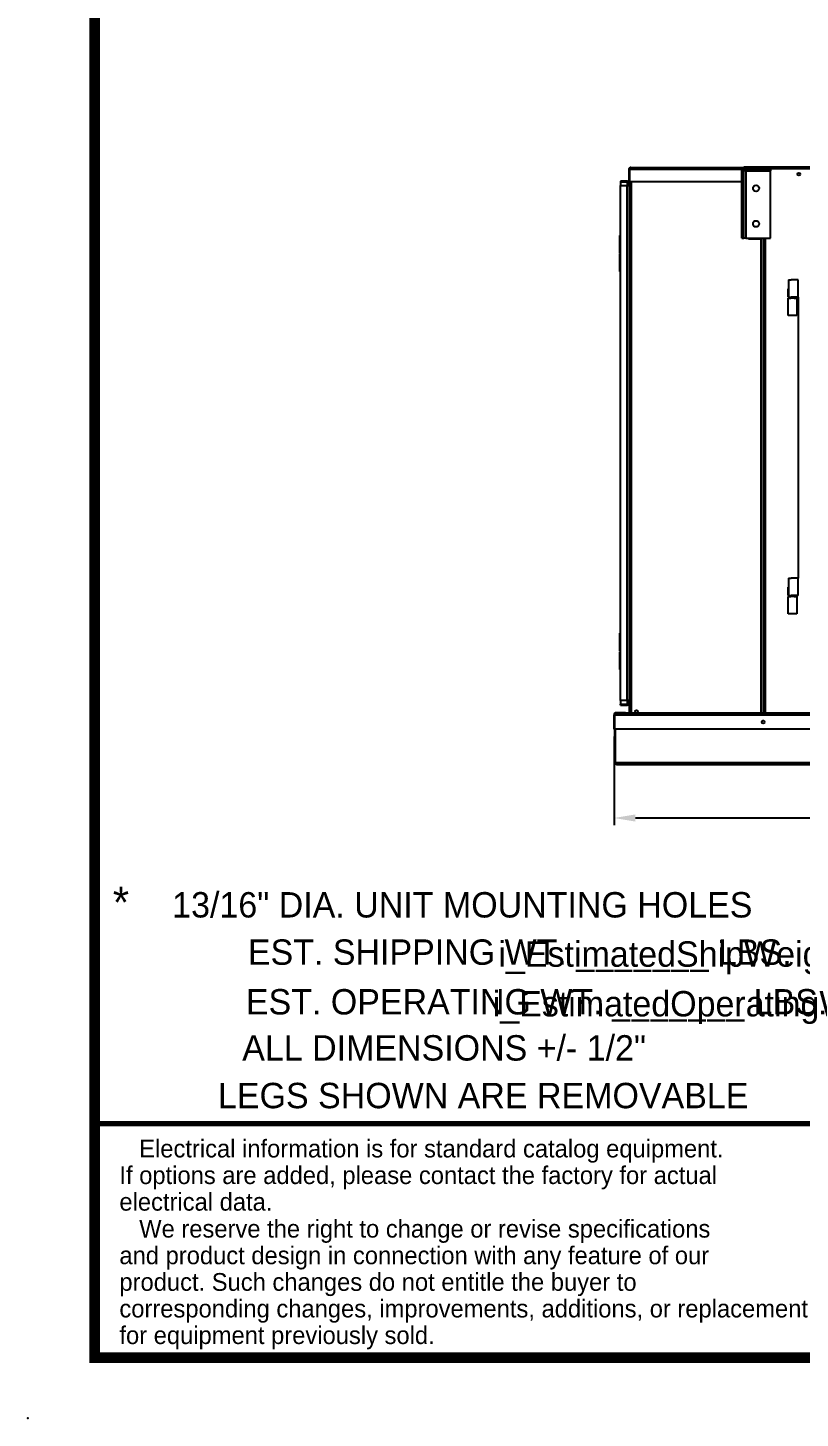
# Model space of a CAD drawing. Header units: inches. Extents: x 547 to 857, y 494 to 690.
# Drawn here: x 547.3 to 601.7, y 493.8 to 591.7 of the extents above; entities that cross this region are included whole.
import ezdxf
from ezdxf.enums import TextEntityAlignment as Align

# ---------------------------------------------------------------- set-up
doc = ezdxf.new("R2010")
doc.units = ezdxf.units.IN
doc.header["$MEASUREMENT"] = 0
doc.header["$PDSIZE"] = -1
doc.dimstyles.new('RAE Solutions', dxfattribs={"dimtxt": 2, "dimasz": 1.5, "dimexe": 0.5, "dimexo": 0.5, "dimgap": 0.5, "dimtad": 0, "dimtih": 1, "dimtoh": 1, "dimdec": 3, "dimrnd": 0.125, "dimzin": 1, "dimdsep": 46, "dimlunit": 5, "dimtxsty": 'Standard', "dimcen": 0.09, "dimadec": 0, "dimazin": 0, "dimtfac": 1, "dimtdec": 3, "dimtofl": 0, "dimtmove": 0, "dimatfit": 3, "dimfxl": 1, "dimtolj": 1, "dimtzin": 1, "dimarcsym": 0})

# ---------------------------------------------------------------- blocks, each defined once
blk = doc.blocks.new('*D209')
at = {"color": 0, "linetype": 'Continuous', "lineweight": -2}
for p, q in [((588.557, 541.797), (588.557, 535.556)), ((729.548, 541.924), (729.548, 535.556)), ((590.057, 536.056), (656.552, 536.056)), ((728.048, 536.056), (661.552, 536.056))]:
    blk.add_line(p, q, dxfattribs=at)
at = {"color": 0, "linetype": 'Continuous'}
for points in [[(590.057, 536.306), (590.057, 535.806), (588.557, 536.056)], [(728.048, 536.306), (728.048, 535.806), (729.548, 536.056)]]:
    blk.add_solid(points, dxfattribs=at)
at = {"layer": 'Defpoints', "color": 0, "linetype": 'Continuous'}
for p in [(588.557, 542.297), (729.548, 542.424), (729.548, 536.056)]:
    blk.add_point(p, dxfattribs=at)
at = {"color": 0, "linetype": 'Continuous', "lineweight": 25, "insert": (659.052, 536.056), "char_height": 2, "attachment_point": 5}
blk.add_mtext('\\A1;141', dxfattribs=at)

msp = doc.modelspace()

# ---------------------------------------------------------------- linework, layer by layer
at = {"linetype": 'Continuous', "lineweight": 25}
for p, q in [((589.5953, 581.7092), (589.6453, 581.7092)), ((589.5953, 581.7092), (589.5953, 580.8422)), ((589.6453, 581.7092), (589.6453, 580.8422)), ((589.6453, 581.7092), (589.6524, 581.7092)), ((589.6524, 581.7092), (589.6524, 580.8422)), ((597.552, 581.7092), (589.6524, 581.7092)), ((589.7283, 581.8422), (597.6891, 581.8422)), ((597.552, 581.7422), (597.682, 581.7422)), ((597.552, 577.8793), (597.552, 581.7422)), ((597.682, 577.8793), (597.682, 581.7422)), ((597.6891, 581.7493), (597.6891, 581.8793)), ((597.6891, 581.8793), (599.552, 581.8793)), ((597.6891, 581.7493), (599.552, 581.7493)), ((597.7532, 581.7092), (597.7197, 581.7092)), ((597.816, 581.6153), (597.816, 576.8793)), ((597.816, 581.6153), (599.552, 581.6153)), ((599.552, 581.7493), (599.552, 581.8793)), ((599.552, 581.8793), (628.6145, 581.8793)), ((599.552, 581.7493), (599.552, 581.6153)), ((628.6145, 581.7463), (599.552, 581.7463)), ((599.552, 576.8793), (599.552, 581.6153)), ((589.0043, 580.8792), (589.0043, 580.8162)), ((589.4833, 580.8792), (589.0043, 580.8792)), ((589.4833, 580.8162), (589.0043, 580.8162)), ((589.0043, 580.8162), (589.0043, 580.5662)), ((589.0043, 544.3162), (589.0043, 580.5662)), ((589.0043, 580.5662), (589.4833, 580.5662)), ((589.4833, 580.8162), (589.4833, 580.8792)), ((589.4833, 580.8162), (589.4833, 580.5662)), ((589.4833, 544.3162), (589.4833, 580.5662)), ((589.4833, 580.5662), (589.6034, 580.5662)), ((589.5663, 580.5662), (589.5663, 580.8162)), ((589.6034, 580.8162), (589.5663, 580.8162)), ((589.5953, 580.8422), (589.6453, 580.8422)), ((589.6293, 580.8162), (589.6034, 580.8162)), ((589.6293, 580.5662), (589.6034, 580.5662)), ((589.6293, 580.5662), (589.6293, 580.8162)), ((589.6293, 580.5662), (589.6293, 544.3162)), ((589.6453, 543.4353), (589.6453, 580.8422)), ((597.552, 580.8422), (589.6524, 580.8422)), ((589.7783, 543.4353), (589.7783, 580.8422)), ((597.552, 577.8793), (597.682, 577.8793)), ((597.552, 576.8793), (597.552, 577.8793)), ((597.682, 576.8793), (597.682, 577.8793)), ((588.9573, 575.8212), (588.9573, 577.0612)), ((589.0043, 577.0612), (588.9573, 577.0612)), ((597.552, 576.8793), (597.682, 576.8793)), ((597.816, 576.8793), (597.682, 576.8793)), ((597.816, 576.8793), (599.552, 576.8793)), ((598.0203, 576.8793), (598.0203, 576.8342)), ((598.0203, 576.8342), (598.8953, 576.8342)), ((598.052, 576.8342), (598.052, 576.8793)), ((598.8953, 576.8342), (598.8953, 576.8793)), ((598.8953, 543.4353), (598.8953, 576.8342)), ((599.052, 576.8793), (599.052, 543.4353)), ((599.185, 576.8793), (599.185, 543.4353)), ((589.0043, 575.8212), (588.9573, 575.8212)), ((588.9578, 574.5187), (588.9578, 575.7587)), ((589.0043, 575.7587), (588.9578, 575.7587)), ((588.973, 575.8212), (588.973, 575.7587)), ((589.6293, 575.7587), (589.6453, 575.7587)), ((589.0043, 574.5187), (588.9578, 574.5187)), ((589.6293, 574.5187), (589.6453, 574.5187)), ((600.818, 573.9458), (600.818, 573.3112)), ((600.818, 573.9458), (601.0055, 573.9458)), ((601.5055, 573.9458), (601.0055, 573.9458)), ((601.5055, 572.7058), (601.5055, 573.9458)), ((600.808, 572.7058), (600.808, 573.3112)), ((600.808, 573.3112), (600.818, 573.3112)), ((600.808, 572.7058), (600.818, 572.7058)), ((600.8175, 571.4158), (600.8175, 572.6558)), ((600.8175, 572.6558), (601.005, 572.6558)), ((600.818, 573.3112), (600.818, 572.7058)), ((600.818, 572.7058), (601.0055, 572.7058)), ((600.8645, 572.7058), (600.8645, 572.6558)), ((601.224, 572.6558), (601.005, 572.6558)), ((601.5055, 572.7058), (601.0055, 572.7058)), ((601.224, 572.6558), (601.4115, 572.6558)), ((601.3645, 572.6558), (601.3645, 572.7058)), ((601.4115, 572.6558), (601.4115, 571.4158)), ((601.5055, 572.7058), (601.5055, 552.9458)), ((601.005, 571.4158), (600.8175, 571.4158)), ((601.224, 571.4158), (601.005, 571.4158)), ((601.4115, 571.4158), (601.224, 571.4158)), ((600.808, 551.7058), (600.808, 552.3112)), ((600.808, 552.3112), (600.818, 552.3112)), ((600.818, 552.9458), (600.818, 552.3112)), ((600.818, 552.9458), (601.0055, 552.9458)), ((600.818, 552.3112), (600.818, 551.7058)), ((601.5055, 552.9458), (601.0055, 552.9458)), ((601.5055, 551.7058), (601.5055, 552.9458)), ((600.808, 551.7058), (600.818, 551.7058)), ((600.8175, 550.4158), (600.8175, 551.6558)), ((600.8175, 551.6558), (601.005, 551.6558)), ((600.818, 551.7058), (601.0055, 551.7058)), ((600.8645, 551.7058), (600.8645, 551.6558)), ((601.224, 551.6558), (601.005, 551.6558)), ((601.5055, 551.7058), (601.0055, 551.7058)), ((601.224, 551.6558), (601.4115, 551.6558)), ((601.3645, 551.6558), (601.3645, 551.7058)), ((601.4115, 551.6558), (601.4115, 550.4158)), ((601.005, 550.4158), (600.8175, 550.4158)), ((601.224, 550.4158), (601.005, 550.4158)), ((601.4115, 550.4158), (601.224, 550.4158)), ((588.9573, 547.8212), (588.9573, 549.0612)), ((589.0043, 549.0612), (588.9573, 549.0612)), ((589.0043, 547.8212), (588.9573, 547.8212)), ((588.9578, 546.5187), (588.9578, 547.7587)), ((589.0043, 547.7587), (588.9578, 547.7587)), ((588.973, 547.8212), (588.973, 547.7587)), ((589.6293, 547.7587), (589.6453, 547.7587)), ((589.0043, 546.5187), (588.9578, 546.5187)), ((589.6293, 546.5187), (589.6453, 546.5187)), ((589.4833, 544.3162), (589.0043, 544.3162)), ((589.0043, 544.3162), (589.0043, 544.0662)), ((589.6034, 544.3162), (589.4833, 544.3162)), ((589.4833, 544.3162), (589.4833, 544.0662)), ((589.5663, 544.0662), (589.5663, 544.3162)), ((589.6293, 544.3162), (589.6034, 544.3162)), ((589.6293, 544.0662), (589.6293, 544.3162)), ((588.5565, 542.2973), (588.5565, 543.3228)), ((588.6065, 543.3228), (588.5565, 543.3228)), ((588.6065, 543.4353), (588.6065, 543.4593)), ((588.6065, 543.4593), (589.6065, 543.4593)), ((628.1145, 543.4353), (588.6065, 543.4353)), ((588.6065, 543.3023), (588.6065, 543.4353)), ((588.6065, 542.3103), (588.6065, 543.3023)), ((628.1145, 543.3023), (588.6065, 543.3023)), ((589.369, 543.4558), (588.6895, 543.4558)), ((588.6895, 543.4558), (588.6895, 543.4353)), ((589.0043, 544.0032), (589.0043, 544.0662)), ((589.0043, 544.0662), (589.4833, 544.0662)), ((589.0043, 544.0032), (589.4833, 544.0032)), ((589.369, 543.4558), (589.369, 543.4353)), ((589.4833, 544.0662), (589.4833, 544.0032)), ((589.6034, 544.0662), (589.5663, 544.0662)), ((589.6293, 544.0662), (589.6034, 544.0662)), ((589.6065, 543.4353), (589.6065, 543.4593)), ((589.6065, 543.4593), (589.6453, 543.4593)), ((588.6065, 542.2973), (588.5565, 542.2973)), ((588.6065, 542.2973), (588.6065, 542.3103)), ((628.1145, 542.3103), (588.6065, 542.3103)), ((588.6065, 539.9558), (588.6065, 542.2973)), ((588.6565, 539.9558), (588.6565, 542.3103)), ((588.6636, 539.9558), (588.6636, 542.3103)), ((588.6065, 539.9558), (588.6565, 539.9558)), ((588.6636, 539.9558), (729.4405, 539.9558)), ((588.7395, 539.8228), (729.3645, 539.8228))]:
    msp.add_line(p, q, dxfattribs=at)
for points, const_width in [([(551.9978, 498.0702), (853.0442, 498.0702), (853.0442, 686.2242), (551.9978, 686.2242), (551.9978, 498.0702)], 0.7526), ([(627.7043, 514.5337), (551.9978, 514.5337)], 0.3763)]:
    msp.add_lwpolyline(points, dxfattribs=dict(const_width=const_width))
for centre, radius in [((601.552, 581.3793), 0.0995), ((598.552, 580.3793), 0.2188), ((598.552, 577.8793), 0.2188), ((590.1453, 543.5422), 0.0995), ((599.052, 542.8103), 0.0995)]:
    msp.add_circle(centre, radius, dxfattribs=at)
for centre, radius, start, end in [((589.4833, 580.7332), 0.146, 34.645215, 90), ((589.4833, 580.7332), 0.083, 0, 90), ((589.4833, 544.1492), 0.083, 270, 0), ((588.6895, 543.3228), 0.133, 128.613238, 180), ((588.6895, 543.3228), 0.133, 90, 122.235304), ((589.4833, 544.1492), 0.146, 270, 325.354785)]:
    msp.add_arc(centre, radius, start, end, dxfattribs=at)
for points, knots in [([(589.7283, 581.8422), (589.7137, 581.8408), (589.6819, 581.8377), (589.6413, 581.8136), (589.6113, 581.7769), (589.5972, 581.7413), (589.5958, 581.718), (589.5953, 581.7092)], [0, 0, 0, 0, 0.2277354, 0.4961981, 0.6891981, 0.8824378, 1, 1, 1, 1]), ([(589.656, 581.7498), (589.6559, 581.7497), (589.6509, 581.7431), (589.6466, 581.7284), (589.6456, 581.7144), (589.6453, 581.7092)], [0, 0, 0, 0, 0.01734506, 0.63845093, 1, 1, 1, 1]), ([(589.6524, 581.7092), (589.6529, 581.7197), (589.6538, 581.7403), (589.6587, 581.7687), (589.666, 581.7928), (589.6781, 581.8154), (589.6992, 581.8368), (589.7175, 581.8402), (589.7283, 581.8422)], [0, 0, 0, 0, 0.1398597, 0.2740293, 0.4037366, 0.5303409, 0.7251826, 1, 1, 1, 1]), ([(597.682, 581.7422), (597.6831, 581.7412), (597.6853, 581.7391), (597.7013, 581.7259), (597.7276, 581.7025), (597.7663, 581.6639), (597.7987, 581.6322), (597.816, 581.6153)], [0, 0, 0, 0, 0.1511523, 0.3020004, 0.4605084, 0.711982, 1, 1, 1, 1]), ([(597.816, 581.6153), (597.8055, 581.6328), (597.7843, 581.668), (597.7526, 581.7123), (597.7208, 581.7432), (597.6997, 581.7473), (597.6891, 581.7493)], [0, 0, 0, 0, 0.2499997, 0.4999982, 0.7500043, 1, 1, 1, 1]), ([(588.7395, 539.8228), (588.7247, 539.8242), (588.6926, 539.8274), (588.6526, 539.8515), (588.6229, 539.8876), (588.6086, 539.9229), (588.6071, 539.9463), (588.6065, 539.9558)], [0, 0, 0, 0, 0.2307479, 0.4984397, 0.6861954, 0.8736402, 1, 1, 1, 1]), ([(588.6685, 539.9131), (588.6683, 539.9133), (588.6633, 539.9196), (588.6582, 539.9348), (588.657, 539.9495), (588.6565, 539.9558)], [0, 0, 0, 0, 0.0213434, 0.5824645, 1, 1, 1, 1]), ([(588.6636, 539.9558), (588.6646, 539.9447), (588.6663, 539.9237), (588.6721, 539.8888), (588.6831, 539.8567), (588.7087, 539.8293), (588.7279, 539.8252), (588.7395, 539.8228)], [0, 0, 0, 0, 0.1482896, 0.2809185, 0.5008019, 0.69753, 1, 1, 1, 1])]:
    msp.add_open_spline(points, degree=3, knots=knots, dxfattribs=at)
msp.add_point((547.3035, 493.8093))

# ---------------------------------------------------------------- texts
for s, height, p in [('*', 2.1998, (553.8576, 529.0211)), ('EST. SHIPPING WT. _______ LBS.', 1.787463, (581.9184, 525.7224)), ('i_EstimatedShipWeight', 1.789514, (592.7827, 525.5858)), ('EST. OPERATING WT. _______ LBS.', 1.787463, (583.1053, 522.226)), ('i_EstimatedOperatingWeight', 1.787463, (595.2285, 522.0894)), ('ALL DIMENSIONS +/- 1/2"', 1.787463, (576.5967, 518.982)), ('LEGS SHOWN ARE REMOVABLE', 1.787463, (579.3476, 515.627))]:
    msp.add_text(s, height=height).set_placement(p, align=Align.CENTER)
msp.add_text('13/16" DIA. UNIT MOUNTING HOLES', height=1.787463).set_placement((557.4646, 529.052))
at = {"lineweight": 25}
for s, p in [('   Electrical information is for standard catalog equipment.', (553.7485, 512.164)), ('If options are added, please contact the factory for actual', (553.7485, 510.2909)), ('electrical data.', (553.7485, 508.4177)), ('   We reserve the right to change or revise specifications', (553.7485, 506.521)), ('and product design in connection with any feature of our', (553.7485, 504.6478)), ('product. Such changes do not entitle the buyer to', (553.7485, 502.7747)), ('corresponding changes, improvements, additions, or replacement ', (553.7485, 500.9015)), ('for equipment previously sold.', (553.7485, 499.0284))]:
    msp.add_text(s, height=1.248763, dxfattribs=at).set_placement(p)

# ---------------------------------------------------------------- dimensions: what is measured, and where the dimension line sits
at = {"linetype": 'Continuous', "lineweight": 25}
dim = msp.add_linear_dim(base=(729.5475, 536.0556), p1=(588.5565, 542.2973), p2=(729.5475, 542.4245), dimstyle='RAE Solutions', dxfattribs=at)
dim.commit()
dim.dimension.update_dxf_attribs({"geometry": '*D209', "text_midpoint": (659.052, 536.0556)})

doc.saveas('drawing.dxf')
